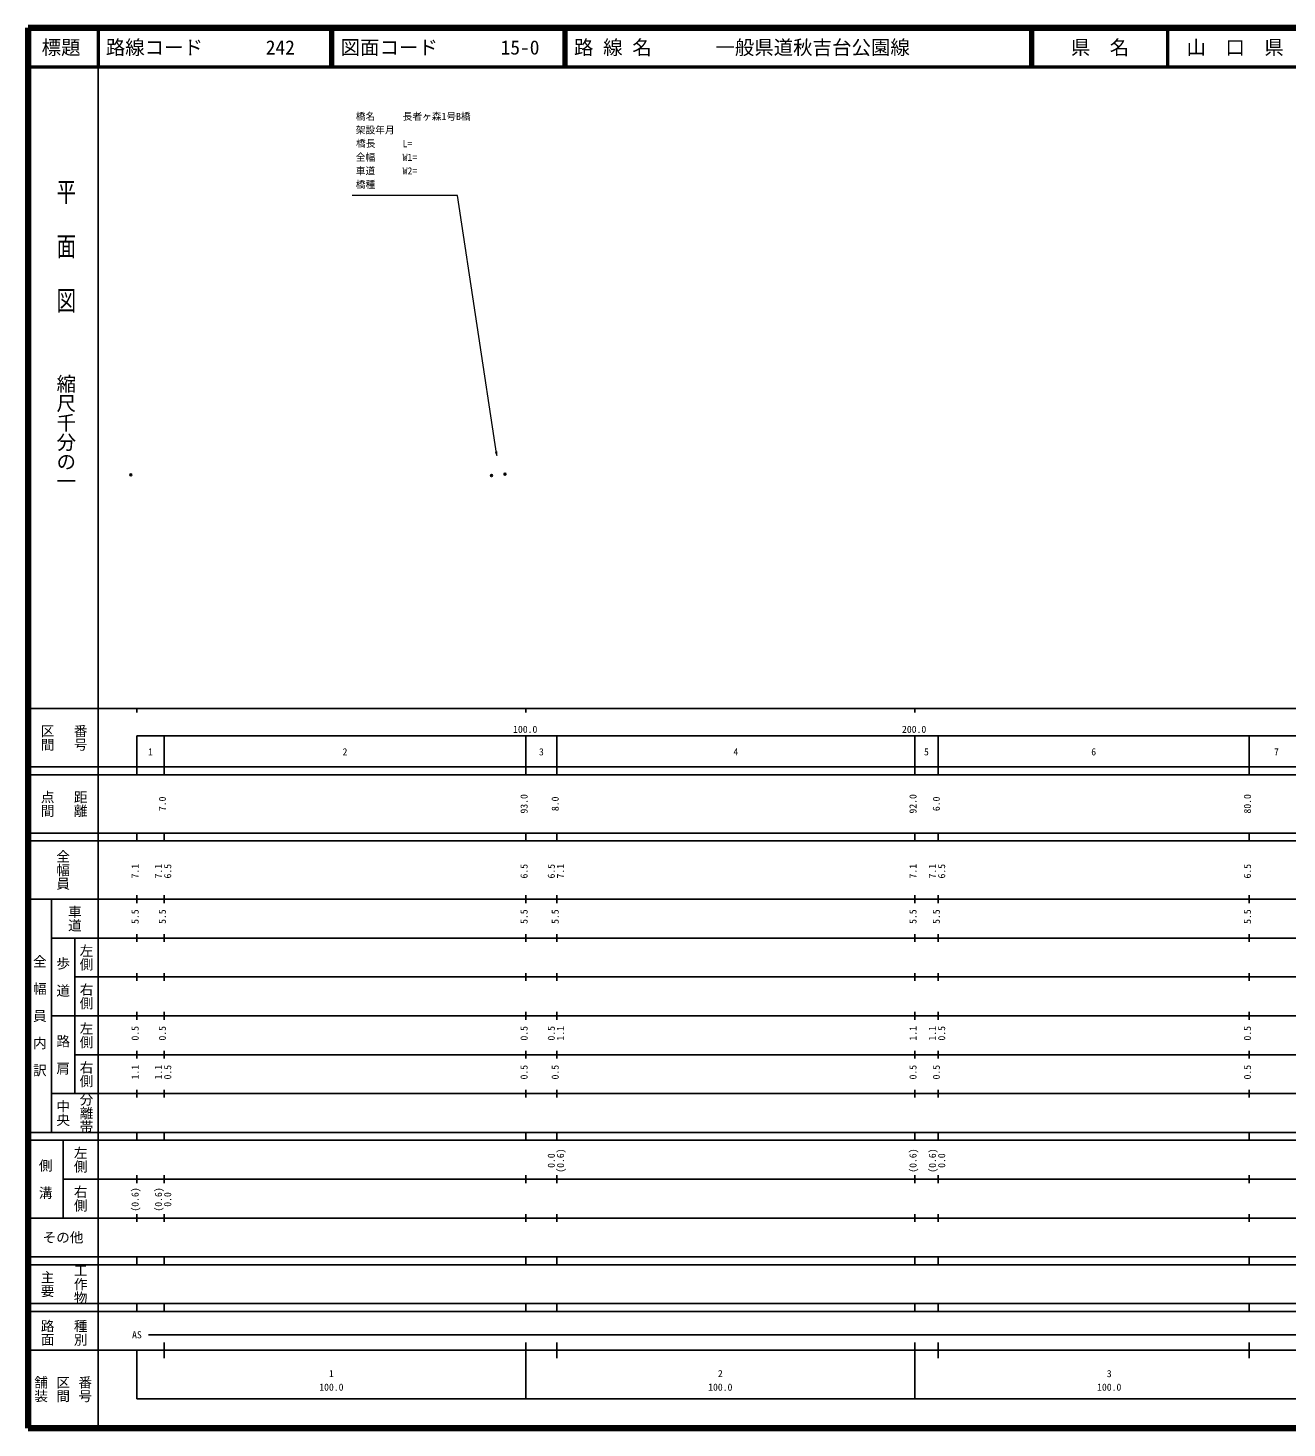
# Model space of a CAD drawing. Units: millimetres on the paper, with parts at other scales. Extents: x 40 to 680, y 20 to 380.
# Drawn here: x 40 to 363.7, y 20 to 380 of the extents above; entities that cross this region are included whole.
import ezdxf
from ezdxf.enums import TextEntityAlignment as Align

# ---------------------------------------------------------------- set-up
doc = ezdxf.new("R2010")
doc.units = ezdxf.units.MM
doc.header["$PDMODE"] = 32
doc.header["$PDSIZE"] = 0.5
for name, color, linetype in [('M-STR-STR1', 7, 'Continuous'), ('S-OTRS', 6, 'Continuous'), ('S-TTL-TXT', 7, 'Continuous')]:
    doc.layers.add(name, color=color, linetype=linetype)
for name, color, linetype, lineweight in [('S-TTL', 2, 'Continuous', 140), ('S-TTL-BAND', 7, 'Continuous', 25), ('S-TTL-LINE', 7, 'Continuous', 50)]:
    doc.layers.add(name, color=color, linetype=linetype, lineweight=lineweight)
doc.styles.add('@ＭＳ ゴシック', font='')
doc.styles.add('ＭＳ ゴシック', font='')
doc.styles.get('@ＭＳ ゴシック').set_extended_font_data('@MS Gothic')
doc.styles.get('ＭＳ ゴシック').set_extended_font_data('MS Gothic')

# ---------------------------------------------------------------- blocks, each defined once
blk = doc.blocks.new('open_arrow')
at = {"color": 0, "linetype": 'Continuous', "lineweight": -2}
blk.add_lwpolyline([(7.5, 1.25), (0, 0), (7.5, -1.25)], dxfattribs=at)

msp = doc.modelspace()

# ---------------------------------------------------------------- linework, layer by layer
at = {"layer": 'S-OTRS'}
for p in [(66.41, 265.127), (159.199, 264.898), (162.646, 265.274)]:
    msp.add_point(p, dxfattribs=at)
at = {"layer": 'S-TTL'}
for p, q in [((40, 380), (40, 20)), ((680, 380), (40, 380)), ((40, 20), (680, 20))]:
    msp.add_line(p, q, dxfattribs=at)
at = {"layer": 'S-TTL', "color": 7, "lineweight": 13}
msp.add_lwpolyline([(160.522, 270.061), (150.446, 336.894), (123.359, 336.894)], dxfattribs=at)
at = {"layer": 'S-TTL-BAND'}
for p, q in [((58, 370), (58, 20)), ((40, 205), (579, 205)), ((68, 205), (68, 204)), ((168, 205), (168, 204)), ((268, 205), (268, 204)), ((68, 198), (579, 198)), ((68, 198), (68, 188)), ((75, 188), (75, 198)), ((168, 188), (168, 198)), ((176, 188), (176, 198)), ((268, 188), (268, 198)), ((274, 188), (274, 198)), ((354, 188), (354, 198)), ((40, 190), (579, 190)), ((40, 188), (579, 188)), ((40, 173), (579, 173)), ((68, 171), (68, 173)), ((75, 171), (75, 173)), ((168, 171), (168, 173)), ((176, 171), (176, 173)), ((268, 171), (268, 173)), ((274, 171), (274, 173)), ((354, 171), (354, 173)), ((40, 171), (579, 171)), ((40, 156), (579, 156)), ((46, 96), (46, 156)), ((68, 155), (68, 157)), ((75, 155), (75, 157)), ((168, 155), (168, 157)), ((176, 155), (176, 157)), ((268, 155), (268, 157)), ((274, 155), (274, 157)), ((354, 155), (354, 157)), ((46, 146), (579, 146)), ((52, 146), (52, 106)), ((68, 145), (68, 147)), ((75, 145), (75, 147)), ((168, 145), (168, 147)), ((176, 145), (176, 147)), ((268, 145), (268, 147)), ((274, 145), (274, 147)), ((354, 145), (354, 147)), ((68, 135), (68, 137)), ((75, 135), (75, 137)), ((168, 135), (168, 137)), ((176, 135), (176, 137)), ((268, 135), (268, 137)), ((274, 135), (274, 137)), ((354, 135), (354, 137)), ((52, 136), (579, 136)), ((46, 126), (579, 126)), ((68, 125), (68, 127)), ((75, 125), (75, 127)), ((168, 125), (168, 127)), ((176, 125), (176, 127)), ((268, 125), (268, 127)), ((274, 125), (274, 127)), ((354, 125), (354, 127)), ((52, 116), (579, 116)), ((68, 115), (68, 117)), ((75, 115), (75, 117)), ((168, 115), (168, 117)), ((176, 115), (176, 117)), ((268, 115), (268, 117)), ((274, 115), (274, 117)), ((354, 115), (354, 117)), ((46, 106), (579, 106)), ((68, 105), (68, 107)), ((75, 105), (75, 107)), ((168, 105), (168, 107)), ((176, 105), (176, 107)), ((268, 105), (268, 107)), ((274, 105), (274, 107)), ((354, 105), (354, 107)), ((40, 96), (579, 96)), ((40, 94), (579, 94)), ((49, 94), (49, 74)), ((68, 94), (68, 96)), ((75, 94), (75, 96)), ((168, 94), (168, 96)), ((176, 94), (176, 96)), ((268, 94), (268, 96)), ((274, 94), (274, 96)), ((354, 94), (354, 96)), ((49, 84), (579, 84)), ((68, 83), (68, 85)), ((75, 83), (75, 85)), ((168, 83), (168, 85)), ((176, 83), (176, 85)), ((268, 83), (268, 85)), ((274, 83), (274, 85)), ((354, 83), (354, 85)), ((40, 74), (579, 74)), ((68, 73), (68, 75)), ((75, 73), (75, 75)), ((168, 73), (168, 75)), ((176, 73), (176, 75)), ((268, 73), (268, 75)), ((274, 73), (274, 75)), ((354, 73), (354, 75)), ((40, 64), (579, 64)), ((40, 62), (579, 62)), ((68, 62), (68, 64)), ((75, 62), (75, 64)), ((168, 62), (168, 64)), ((176, 62), (176, 64)), ((268, 62), (268, 64)), ((274, 62), (274, 64)), ((354, 62), (354, 64)), ((40, 52), (579, 52)), ((68, 50), (68, 52)), ((75, 50), (75, 52)), ((168, 50), (168, 52)), ((176, 50), (176, 52)), ((268, 50), (268, 52)), ((274, 50), (274, 52)), ((354, 50), (354, 52)), ((40, 50), (579, 50)), ((71, 44), (565, 44)), ((40, 40), (579, 40)), ((68, 40), (68, 27.5)), ((75, 38), (75, 42)), ((168, 27.5), (168, 42)), ((176, 38), (176, 42)), ((268, 27.5), (268, 42)), ((274, 38), (274, 42)), ((354, 38), (354, 42)), ((68, 27.5), (579, 27.5))]:
    msp.add_line(p, q, dxfattribs=at)
at = {"layer": 'S-TTL-LINE'}
for p, q in [((58, 380), (58, 370)), ((117.75, 380), (117.75, 370)), ((118.25, 380), (118.25, 370)), ((177.75, 380), (177.75, 370)), ((178.25, 380), (178.25, 370)), ((297.75, 380), (297.75, 370)), ((298.25, 380), (298.25, 370)), ((333, 380), (333, 370)), ((40, 370), (680, 370))]:
    msp.add_line(p, q, dxfattribs=at)

# ---------------------------------------------------------------- block references
at = {"layer": 'S-TTL', "color": 7, "lineweight": 13, "xscale": 0.133, "yscale": 0.133, "rotation": 98.6}
msp.add_blockref('open_arrow', (160.522, 270.061), dxfattribs=at)

# ---------------------------------------------------------------- texts
at = {"layer": 'M-STR-STR1', "style": 'ＭＳ ゴシック'}
for s, p in [('橋名', (124.274, 355.792)), ('長者ヶ森1号B橋', (136.319, 355.792)), ('架設年月', (124.274, 352.292)), ('橋長', (124.342, 348.844)), ('L=', (136.319, 348.792)), ('全幅', (124.274, 345.292)), ('W1=', (136.319, 345.292)), ('車道', (124.274, 341.792)), ('W2=', (136.319, 341.792)), ('橋種', (124.274, 338.292))]:
    msp.add_text(s, height=1.833, dxfattribs=at).set_placement(p, align=Align.BOTTOM_LEFT)
at = {"layer": 'S-TTL-BAND', "style": '@ＭＳ ゴシック', "width": 1.4}
msp.add_text('平  面  図', height=3.666, rotation=270, dxfattribs=at).set_placement((49.777, 306.475), align=Align.MIDDLE_RIGHT)
at = {"layer": 'S-TTL-BAND', "style": '@ＭＳ ゴシック'}
msp.add_text('縮尺千分の一', height=3.666, rotation=270, dxfattribs=at).set_placement((49.777, 261.03), align=Align.MIDDLE_RIGHT)
for s, p in [('区間', (45, 197.5)), ('番号', (53.5, 197.5)), ('点間', (45, 180.5)), ('距離', (53.5, 180.5)), ('全幅員', (49, 163.5)), ('車道', (52, 151)), ('左側', (55, 141)), ('全\u3000幅\u3000員\u3000内\u3000訳', (43, 126)), ('歩\u3000道', (49, 136)), ('右側', (55, 131)), ('左側', (55, 121)), ('路\u3000肩', (49, 116)), ('右側', (55, 111)), ('分離帯', (55, 101)), ('中央', (49, 101)), ('左側', (53.5, 89)), ('側\u3000溝', (44.5, 84)), ('右側', (53.5, 79)), ('工作物', (53.5, 57)), ('主要', (45, 57)), ('路面', (45, 44.5)), ('種別', (53.5, 44.5)), ('舗装', (43.333, 30)), ('区間', (49, 30)), ('番号', (54.667, 30))]:
    msp.add_text(s, height=2.566, rotation=270, dxfattribs=at).set_placement(p, align=Align.MIDDLE_CENTER)
at = {"layer": 'S-TTL-BAND', "style": 'ＭＳ ゴシック'}
for s, p in [('100.0', (167.844, 198.195)), ('200.0', (267.844, 198.195)), ('1', (71.5, 192.405)), ('2', (121.5, 192.405)), ('3', (172, 192.405)), ('4', (222, 192.405)), ('5', (271, 192.405)), ('6', (314, 192.405)), ('7', (361, 192.405)), ('AS', (68, 42.5)), ('1', (118, 32.523)), ('2', (218, 32.523)), ('3', (318, 32.523)), ('100.0', (118, 29.033)), ('100.0', (218, 29.033)), ('100.0', (318, 29.033))]:
    msp.add_text(s, height=1.833, dxfattribs=at).set_placement(p, align=Align.BOTTOM_CENTER)
for s, p in [('7.0', (76, 180.5)), ('93.0', (169, 180.5)), ('8.0', (177, 180.5)), ('92.0', (269, 180.5)), ('6.0', (275, 180.5)), ('80.0', (355, 180.5)), ('7.1', (69, 163.174)), ('7.1', (75, 163.174)), ('6.5', (77.37, 163.174)), ('6.5', (169, 163.174)), ('6.5', (176, 163.174)), ('7.1', (178.37, 163.174)), ('7.1', (269, 163.174)), ('7.1', (274, 163.174)), ('6.5', (276.37, 163.174)), ('6.5', (355, 163.174)), ('5.5', (69, 151.5)), ('5.5', (76, 151.5)), ('5.5', (169, 151.5)), ('5.5', (177, 151.5)), ('5.5', (269, 151.5)), ('5.5', (275, 151.5)), ('5.5', (355, 151.5)), ('0.5', (69, 121.5)), ('0.5', (76, 121.5)), ('0.5', (169, 121.5)), ('0.5', (176, 121.5)), ('1.1', (178.37, 121.5)), ('1.1', (269, 121.5)), ('1.1', (274, 121.5)), ('0.5', (276.37, 121.5)), ('0.5', (355, 121.5)), ('1.1', (69, 111.5)), ('1.1', (75, 111.5)), ('0.5', (77.37, 111.5)), ('0.5', (169, 111.5)), ('0.5', (177, 111.5)), ('0.5', (269, 111.5)), ('0.5', (275, 111.5)), ('0.5', (355, 111.5)), ('0.0', (176, 88.764)), ('(0.6)', (178.37, 88.764)), ('(0.6)', (269, 88.764)), ('(0.6)', (274, 88.764)), ('0.0', (276.37, 88.764)), ('(0.6)', (69, 78.764)), ('(0.6)', (75, 78.764)), ('0.0', (77.37, 78.764))]:
    msp.add_text(s, height=1.833, rotation=90, dxfattribs=at).set_placement(p, align=Align.BOTTOM_CENTER)
msp.add_text('その他', height=2.566, dxfattribs=at).set_placement((49, 69), align=Align.MIDDLE_CENTER)
at = {"layer": 'S-TTL-TXT', "style": 'ＭＳ ゴシック'}
for s, p in [('標題', (48.5, 375)), ('県\u3000名', (315.625, 375)), ('山\u3000口\u3000県', (350.375, 375))]:
    msp.add_text(s, height=3.666, dxfattribs=at).set_placement(p, align=Align.MIDDLE_CENTER)
for s, p in [('路線コード', (60, 375)), ('242', (101.142, 375)), ('図面コード', (120.38, 375)), ('15-0', (161.521, 375)), ('路 線 名', (180.38, 375)), ('一般県道秋吉台公園線', (216.734, 375))]:
    msp.add_text(s, height=3.666, dxfattribs=at).set_placement(p, align=Align.MIDDLE_LEFT)

doc.saveas('drawing.dxf')
